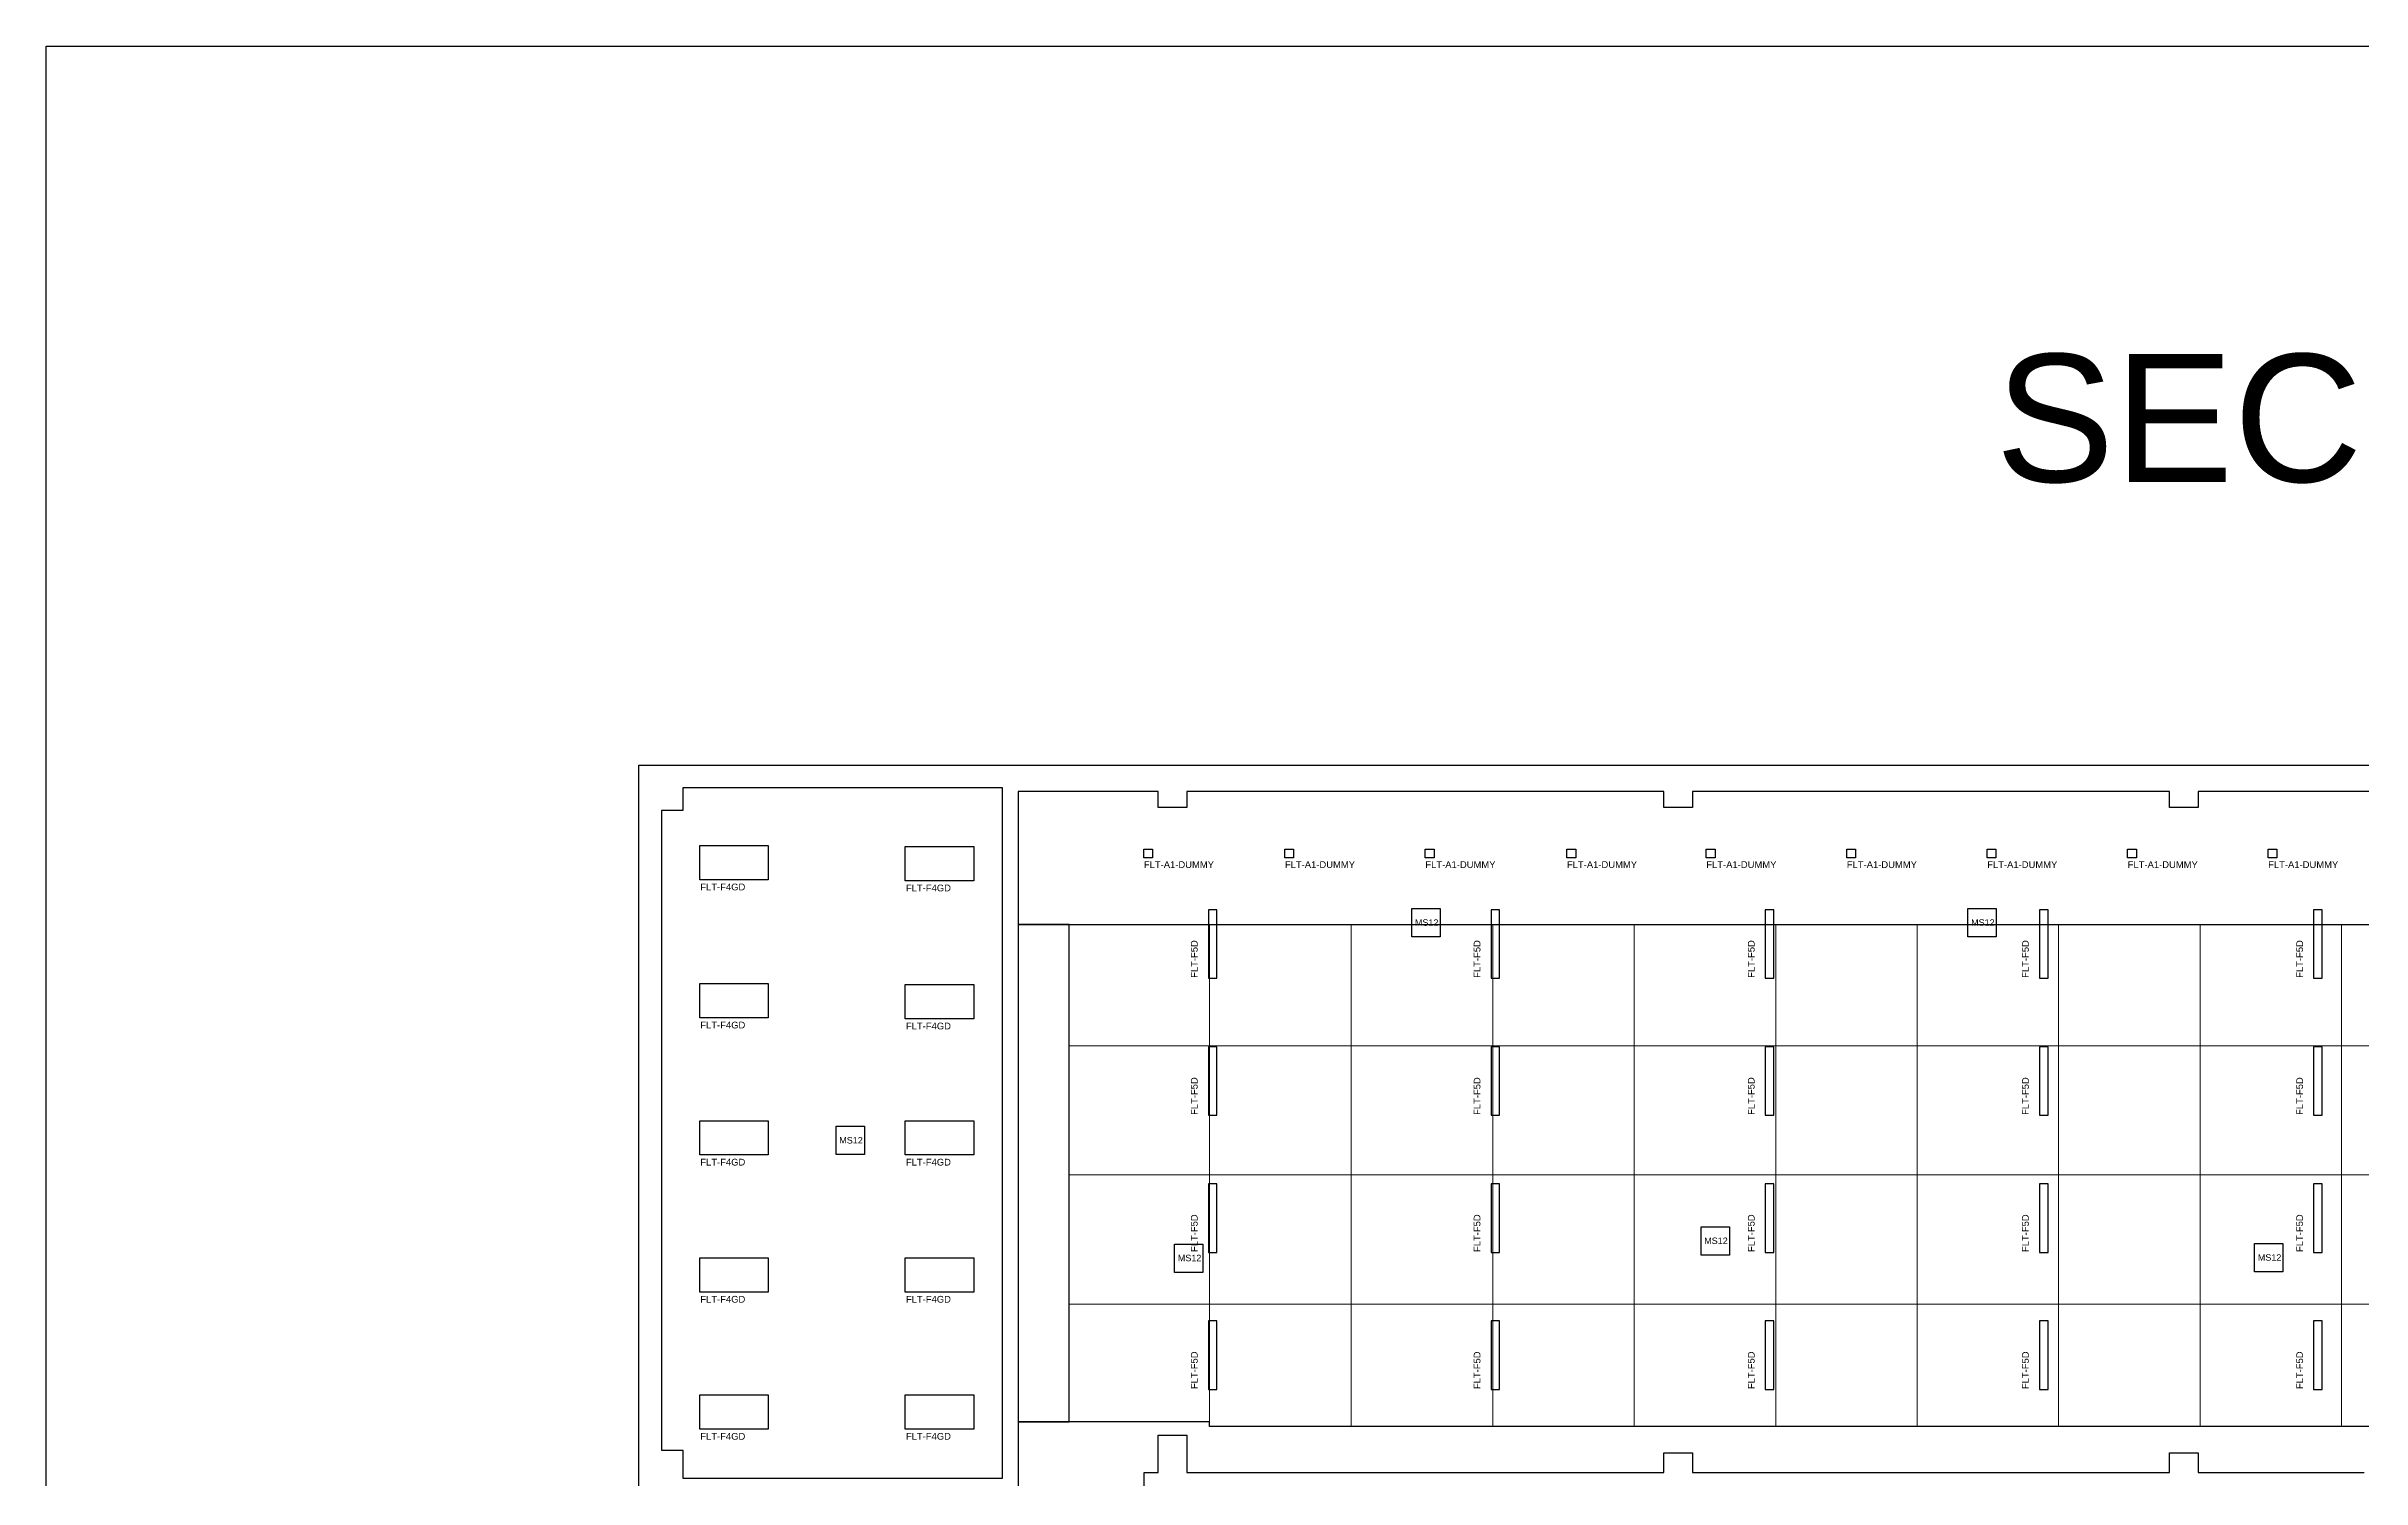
# Model space of a CAD drawing. Header units: inches. Extents: x 0 to 94319, y 0 to 73100.
# Drawn here: x 0 to 41210, y 47605 to 73100 of the extents above; entities that cross this region are included whole.
import ezdxf
from ezdxf.enums import TextEntityAlignment as Align

# ---------------------------------------------------------------- set-up
doc = ezdxf.new("R2010")
doc.units = ezdxf.units.IN
doc.header["$MEASUREMENT"] = 0
doc.layers.get('0').update_dxf_attribs({"color": 255})
doc.layers.add('FLT- Fixtures', color=90, linetype='Continuous')
doc.layers.add('FLT- Peripherals', color=170, linetype='Continuous')
doc.styles.get("Standard").update_dxf_attribs({"font": 'arial.ttf'})

# ---------------------------------------------------------------- blocks, each defined once
blk = doc.blocks.new('FLT-DMS12')
at = {"layer": 'FLT- Peripherals'}
blk.add_lwpolyline([(0, 504), (504, 504), (504, 0), (0, 0)], close=True, dxfattribs=at)
at = {"layer": 'FLT- Peripherals', "insert": (57, 313), "char_height": 114.8, "attachment_point": 1}
blk.add_mtext('MS12', dxfattribs=at)
blk = doc.blocks.new('FLT-F5D')
at = {"layer": 'FLT- Fixtures'}
blk.add_lwpolyline([(0, 0), (0, 152), (1219, 152), (1219, 0)], close=True, dxfattribs=at)
blk.add_attdef('FLT-F5D', text='', height=120, dxfattribs=at).set_placement((6, -191), (677, -191), align=Align.ALIGNED)
blk = doc.blocks.new('FLT-A1-DUMMY')
at = {"layer": 'FLT- Fixtures'}
blk.add_lwpolyline([(0, 156), (156, 156), (156, 0), (0, 0)], close=True, dxfattribs=at)
blk.add_attdef('FLT-A1-DUMMY', text='', height=120, dxfattribs=at).set_placement((1, -181), (1249, -181), align=Align.ALIGNED)
blk = doc.blocks.new('FLT-F4GD')
at = {"layer": 'FLT- Fixtures'}
blk.add_lwpolyline([(0, 610), (1219, 610), (1219, 0), (0, 0)], close=True, dxfattribs=at)
blk.add_attdef('FLT-F4GD', text='', height=120, dxfattribs=at).set_placement((11, -188), (812, -188), align=Align.ALIGNED)

msp = doc.modelspace()

# ---------------------------------------------------------------- linework, layer by layer
msp.add_lwpolyline([(0, 73100), (94319, 73100), (94319, 0), (0, 0)], close=True)
msp.add_lwpolyline([(10544, 60307), (58384, 60307), (58384, 44691), (56544, 44691), (56544, 39204), (92104, 39204), (92104, 23922), (93604, 23922), (93604, 5467), (64104, 5467), (64104, 8410), (10544, 8410), (10544, 26307), (1544, 26307), (1544, 41592), (10544, 41592), (10544, 60307)])
at = {"flags": 128}
for points in [[(17017, 47616), (17017, 59902), (16294, 59902), (13294, 59902), (12544, 59902), (11794, 59902), (11329, 59902), (11329, 59500), (10949, 59500), (10949, 58207), (10949, 57457), (10949, 51264), (10949, 48115), (11329, 48115), (11329, 47616)], [(18208, 57472), (17295, 57472), (17295, 48615), (18208, 48615), (18208, 50712), (18208, 53012), (18208, 55312)]]:
    msp.add_lwpolyline(points, close=True, dxfattribs=at)
for points in [[(41794, 59834), (41044, 59834), (39544, 59834), (38297, 59834), (38297, 59549), (37792, 59549), (37792, 59834), (37294, 59834), (34294, 59834), (32769, 59834), (31294, 59834), (29794, 59834), (29297, 59834), (29297, 59549), (28792, 59549), (28792, 59834), (28294, 59834), (25294, 59834), (23794, 59834), (23044, 59834), (22294, 59834), (20794, 59834), (20297, 59834), (20297, 59549), (19792, 59549), (19792, 59834), (19349, 59834), (17295, 59834), (17295, 57472), (18208, 57472), (20702, 57472), (23226, 57472), (25744, 57472), (28262, 57472), (30780, 57472), (33298, 57472), (35816, 57472), (38334, 57472), (40852, 57472), (43370, 57472)], [(43370, 48535), (40852, 48535), (38334, 48535), (35816, 48535), (33298, 48535), (30780, 48535), (28262, 48535), (25744, 48535), (23226, 48535), (20702, 48535), (20702, 48615), (18208, 48615), (17295, 48615), (17295, 47274)], [(19541, 47274), (19541, 47714), (19792, 47714), (19792, 48033), (19789, 48033), (19789, 48064), (19789, 48380), (20299, 48380), (20299, 48064), (20299, 48033), (20297, 48033), (20297, 47714), (22827, 47714), (25851, 47714), (28675, 47714), (28792, 47714), (28792, 48064), (29297, 48064), (29297, 47714), (31899, 47714), (34923, 47714), (37792, 47714), (37792, 48064), (38297, 48064), (38297, 47714), (41254, 47714)]]:
    msp.add_lwpolyline(points, dxfattribs=at)
at = {"color": 8, "lineweight": 0, "flags": 128}
for points in [[(20702, 57472), (18208, 57472), (18208, 55312), (20702, 55312)], [(23226, 57472), (20702, 57472), (20702, 55312), (23226, 55312), (23226, 57472), (23226, 57472), (23226, 57472), (23226, 57472), (23226, 57472), (23226, 57472), (23226, 57472), (23226, 57472), (23226, 57472), (23226, 57472)], [(25744, 57472), (23226, 57472), (23226, 55312), (25744, 55312), (25744, 57472), (25744, 57472), (25744, 57472), (25744, 57472), (25744, 57472), (25744, 57472), (25744, 57472), (25744, 57472), (25744, 57472), (25744, 57472)], [(28262, 57472), (25744, 57472), (25744, 55312), (28262, 55312), (28262, 57472), (28262, 57472), (28262, 57472), (28262, 57472), (28262, 57472), (28262, 57472), (28262, 57472), (28262, 57472), (28262, 57472), (28262, 57472)], [(30780, 57472), (28262, 57472), (28262, 55312), (30780, 55312), (30780, 57472), (30780, 57472), (30780, 57472), (30780, 57472), (30780, 57472), (30780, 57472), (30780, 57472), (30780, 57472), (30780, 57472), (30780, 57472)], [(33298, 57472), (30780, 57472), (30780, 55312), (33298, 55312), (33298, 57472), (33298, 57472), (33298, 57472), (33298, 57472), (33298, 57472), (33298, 57472), (33298, 57472), (33298, 57472), (33298, 57472), (33298, 57472)], [(35816, 57472), (33298, 57472), (33298, 55312), (35816, 55312), (35816, 57472), (35816, 57472), (35816, 57472), (35816, 57472), (35816, 57472), (35816, 57472), (35816, 57472), (35816, 57472), (35816, 57472), (35816, 57472)], [(38334, 57472), (35816, 57472), (35816, 55312), (38334, 55312), (38334, 57472), (38334, 57472), (38334, 57472), (38334, 57472), (38334, 57472), (38334, 57472), (38334, 57472), (38334, 57472), (38334, 57472), (38334, 57472)], [(40852, 57472), (38334, 57472), (38334, 55312), (40852, 55312), (40852, 57472), (40852, 57472), (40852, 57472), (40852, 57472), (40852, 57472), (40852, 57472), (40852, 57472), (40852, 57472), (40852, 57472), (40852, 57472)], [(43370, 57472), (40852, 57472), (40852, 55312), (43370, 55312), (43370, 57472), (43370, 57472), (43370, 57472), (43370, 57472), (43370, 57472), (43370, 57472), (43370, 57472), (43370, 57472), (43370, 57472), (43370, 57472)], [(18208, 55312), (18208, 53012), (20702, 53012), (20702, 55312)], [(20702, 55312), (20702, 53012), (23226, 53012), (23226, 55312), (20702, 55312), (20702, 55312), (20702, 55312), (20702, 55312), (20702, 55312), (20702, 55312), (20702, 55312), (20702, 55312), (20702, 55312), (20702, 55312)], [(23226, 55312), (23226, 53012), (25744, 53012), (25744, 55312), (23226, 55312), (23226, 55312), (23226, 55312), (23226, 55312), (23226, 55312), (23226, 55312), (23226, 55312), (23226, 55312), (23226, 55312), (23226, 55312)], [(25744, 55312), (25744, 53012), (28262, 53012), (28262, 55312), (25744, 55312), (25744, 55312), (25744, 55312), (25744, 55312), (25744, 55312), (25744, 55312), (25744, 55312), (25744, 55312), (25744, 55312), (25744, 55312)], [(28262, 55312), (28262, 53012), (30780, 53012), (30780, 55312), (28262, 55312), (28262, 55312), (28262, 55312), (28262, 55312), (28262, 55312), (28262, 55312), (28262, 55312), (28262, 55312), (28262, 55312), (28262, 55312)], [(30780, 55312), (30780, 53012), (33298, 53012), (33298, 55312), (30780, 55312), (30780, 55312), (30780, 55312), (30780, 55312), (30780, 55312), (30780, 55312), (30780, 55312), (30780, 55312), (30780, 55312), (30780, 55312)], [(33298, 55312), (33298, 53012), (35816, 53012), (35816, 55312), (33298, 55312), (33298, 55312), (33298, 55312), (33298, 55312), (33298, 55312), (33298, 55312), (33298, 55312), (33298, 55312), (33298, 55312), (33298, 55312)], [(35816, 55312), (35816, 53012), (38334, 53012), (38334, 55312), (35816, 55312), (35816, 55312), (35816, 55312), (35816, 55312), (35816, 55312), (35816, 55312), (35816, 55312), (35816, 55312), (35816, 55312), (35816, 55312)], [(38334, 55312), (38334, 53012), (40852, 53012), (40852, 55312), (38334, 55312), (38334, 55312), (38334, 55312), (38334, 55312), (38334, 55312), (38334, 55312), (38334, 55312), (38334, 55312), (38334, 55312), (38334, 55312)], [(40852, 55312), (40852, 53012), (43370, 53012), (43370, 55312), (40852, 55312), (40852, 55312), (40852, 55312), (40852, 55312), (40852, 55312), (40852, 55312), (40852, 55312), (40852, 55312), (40852, 55312), (40852, 55312)], [(18208, 53012), (18208, 50712), (20702, 50712), (20702, 53012), (18208, 53012), (18208, 53012)], [(20702, 53012), (20702, 50712), (23226, 50712), (23226, 53012), (20702, 53012), (20702, 53012), (20702, 53012), (20702, 53012), (20702, 53012), (20702, 53012), (20702, 53012), (20702, 53012), (20702, 53012), (20702, 53012)], [(23226, 53012), (23226, 50712), (25744, 50712), (25744, 53012), (23226, 53012), (23226, 53012), (23226, 53012), (23226, 53012), (23226, 53012), (23226, 53012), (23226, 53012), (23226, 53012), (23226, 53012), (23226, 53012)], [(25744, 53012), (25744, 50712), (28262, 50712), (28262, 53012), (25744, 53012), (25744, 53012), (25744, 53012), (25744, 53012), (25744, 53012), (25744, 53012), (25744, 53012), (25744, 53012), (25744, 53012), (25744, 53012)], [(28262, 53012), (28262, 50712), (30780, 50712), (30780, 53012), (28262, 53012), (28262, 53012), (28262, 53012), (28262, 53012), (28262, 53012), (28262, 53012), (28262, 53012), (28262, 53012), (28262, 53012), (28262, 53012)], [(30780, 53012), (30780, 50712), (33298, 50712), (33298, 53012), (30780, 53012), (30780, 53012), (30780, 53012), (30780, 53012), (30780, 53012), (30780, 53012), (30780, 53012), (30780, 53012), (30780, 53012), (30780, 53012)], [(33298, 53012), (33298, 50712), (35816, 50712), (35816, 53012), (33298, 53012), (33298, 53012), (33298, 53012), (33298, 53012), (33298, 53012), (33298, 53012), (33298, 53012), (33298, 53012), (33298, 53012), (33298, 53012)], [(35816, 53012), (35816, 50712), (38334, 50712), (38334, 53012), (35816, 53012), (35816, 53012), (35816, 53012), (35816, 53012), (35816, 53012), (35816, 53012), (35816, 53012), (35816, 53012), (35816, 53012), (35816, 53012)], [(38334, 53012), (38334, 50712), (40852, 50712), (40852, 53012), (38334, 53012), (38334, 53012), (38334, 53012), (38334, 53012), (38334, 53012), (38334, 53012), (38334, 53012), (38334, 53012), (38334, 53012), (38334, 53012)], [(40852, 53012), (40852, 50712), (43370, 50712), (43370, 53012), (40852, 53012), (40852, 53012), (40852, 53012), (40852, 53012), (40852, 53012), (40852, 53012), (40852, 53012), (40852, 53012), (40852, 53012), (40852, 53012)], [(18208, 50712), (18208, 48615), (20702, 48615), (20702, 50712), (18208, 50712), (18208, 50712)], [(20702, 48535), (23226, 48535), (23226, 50712), (20702, 50712), (20702, 48615)], [(23226, 48535), (25744, 48535), (25744, 50712), (23226, 50712)], [(25744, 48535), (28262, 48535), (28262, 50712), (25744, 50712)], [(28262, 48535), (30780, 48535), (30780, 50712), (28262, 50712)], [(30780, 48535), (33298, 48535), (33298, 50712), (30780, 50712)], [(33298, 48535), (35816, 48535), (35816, 50712), (33298, 50712)], [(35816, 48535), (38334, 48535), (38334, 50712), (35816, 50712)], [(38334, 48535), (40852, 48535), (40852, 50712), (38334, 50712)], [(40852, 48535), (43370, 48535), (43370, 50712), (40852, 50712)]]:
    msp.add_lwpolyline(points, close=True, dxfattribs=at)

# ---------------------------------------------------------------- block references
at = {"layer": 'FLT- Fixtures'}
for name, p, values in [('FLT-F4GD', (11629, 58265), {'FLT-F4GD': 'FLT-F4GD'}), ('FLT-F4GD', (15289, 58247), {'FLT-F4GD': 'FLT-F4GD'}), ('FLT-A1-DUMMY', (19534, 58656), {'FLT-A1-DUMMY': 'FLT-A1-DUMMY'}), ('FLT-A1-DUMMY', (22044, 58656), {'FLT-A1-DUMMY': 'FLT-A1-DUMMY'}), ('FLT-A1-DUMMY', (24544, 58656), {'FLT-A1-DUMMY': 'FLT-A1-DUMMY'}), ('FLT-A1-DUMMY', (27064, 58656), {'FLT-A1-DUMMY': 'FLT-A1-DUMMY'}), ('FLT-A1-DUMMY', (29544, 58656), {'FLT-A1-DUMMY': 'FLT-A1-DUMMY'}), ('FLT-A1-DUMMY', (32045, 58656), {'FLT-A1-DUMMY': 'FLT-A1-DUMMY'}), ('FLT-A1-DUMMY', (34544, 58656), {'FLT-A1-DUMMY': 'FLT-A1-DUMMY'}), ('FLT-A1-DUMMY', (37044, 58656), {'FLT-A1-DUMMY': 'FLT-A1-DUMMY'}), ('FLT-A1-DUMMY', (39544, 58656), {'FLT-A1-DUMMY': 'FLT-A1-DUMMY'}), ('FLT-F4GD', (11629, 55807), {'FLT-F4GD': 'FLT-F4GD'}), ('FLT-F4GD', (15289, 55790), {'FLT-F4GD': 'FLT-F4GD'}), ('FLT-F4GD', (11629, 53367), {'FLT-F4GD': 'FLT-F4GD'}), ('FLT-F4GD', (15289, 53367), {'FLT-F4GD': 'FLT-F4GD'}), ('FLT-F4GD', (11629, 50927), {'FLT-F4GD': 'FLT-F4GD'}), ('FLT-F4GD', (15289, 50927), {'FLT-F4GD': 'FLT-F4GD'}), ('FLT-F4GD', (11629, 48487), {'FLT-F4GD': 'FLT-F4GD'}), ('FLT-F4GD', (15289, 48487), {'FLT-F4GD': 'FLT-F4GD'})]:
    msp.add_blockref(name, p, dxfattribs=at).add_auto_attribs(values)
ref = msp.add_blockref('FLT-F5D', (20683, 56514), dxfattribs=dict(at, xscale=-1, rotation=270))
ref.add_attrib('FLT-F5D', 'FLT-F5D', dxfattribs={"height": 120, "rotation": 90}).set_placement((20492, 56520), (20492, 57190), align=Align.ALIGNED)
ref = msp.add_blockref('FLT-F5D', (25715, 56514), dxfattribs=dict(at, xscale=-1, rotation=270))
ref.add_attrib('FLT-F5D', 'FLT-F5D', dxfattribs={"height": 120, "rotation": 90}).set_placement((25525, 56520), (25525, 57190), align=Align.ALIGNED)
ref = msp.add_blockref('FLT-F5D', (30595, 56514), dxfattribs=dict(at, xscale=-1, rotation=270))
ref.add_attrib('FLT-F5D', 'FLT-F5D', dxfattribs={"height": 120, "rotation": 90}).set_placement((30405, 56520), (30405, 57190), align=Align.ALIGNED)
ref = msp.add_blockref('FLT-F5D', (35475, 56514), dxfattribs=dict(at, xscale=-1, rotation=270))
ref.add_attrib('FLT-F5D', 'FLT-F5D', dxfattribs={"height": 120, "rotation": 90}).set_placement((35285, 56520), (35285, 57190), align=Align.ALIGNED)
ref = msp.add_blockref('FLT-F5D', (40355, 56514), dxfattribs=dict(at, xscale=-1, rotation=270))
ref.add_attrib('FLT-F5D', 'FLT-F5D', dxfattribs={"height": 120, "rotation": 90}).set_placement((40165, 56520), (40165, 57190), align=Align.ALIGNED)
ref = msp.add_blockref('FLT-F5D', (20683, 54074), dxfattribs=dict(at, xscale=-1, rotation=270))
ref.add_attrib('FLT-F5D', 'FLT-F5D', dxfattribs={"height": 120, "rotation": 90}).set_placement((20492, 54080), (20492, 54750), align=Align.ALIGNED)
ref = msp.add_blockref('FLT-F5D', (25715, 54074), dxfattribs=dict(at, xscale=-1, rotation=270))
ref.add_attrib('FLT-F5D', 'FLT-F5D', dxfattribs={"height": 120, "rotation": 90}).set_placement((25525, 54080), (25525, 54750), align=Align.ALIGNED)
ref = msp.add_blockref('FLT-F5D', (30595, 54074), dxfattribs=dict(at, xscale=-1, rotation=270))
ref.add_attrib('FLT-F5D', 'FLT-F5D', dxfattribs={"height": 120, "rotation": 90}).set_placement((30405, 54080), (30405, 54750), align=Align.ALIGNED)
ref = msp.add_blockref('FLT-F5D', (35475, 54074), dxfattribs=dict(at, xscale=-1, rotation=270))
ref.add_attrib('FLT-F5D', 'FLT-F5D', dxfattribs={"height": 120, "rotation": 90}).set_placement((35285, 54080), (35285, 54750), align=Align.ALIGNED)
ref = msp.add_blockref('FLT-F5D', (40355, 54074), dxfattribs=dict(at, xscale=-1, rotation=270))
ref.add_attrib('FLT-F5D', 'FLT-F5D', dxfattribs={"height": 120, "rotation": 90}).set_placement((40165, 54080), (40165, 54750), align=Align.ALIGNED)
ref = msp.add_blockref('FLT-F5D', (20683, 51634), dxfattribs=dict(at, xscale=-1, rotation=270))
ref.add_attrib('FLT-F5D', 'FLT-F5D', dxfattribs={"height": 120, "rotation": 90}).set_placement((20492, 51640), (20492, 52310), align=Align.ALIGNED)
ref = msp.add_blockref('FLT-F5D', (25715, 51634), dxfattribs=dict(at, xscale=-1, rotation=270))
ref.add_attrib('FLT-F5D', 'FLT-F5D', dxfattribs={"height": 120, "rotation": 90}).set_placement((25525, 51640), (25525, 52310), align=Align.ALIGNED)
ref = msp.add_blockref('FLT-F5D', (30595, 51634), dxfattribs=dict(at, xscale=-1, rotation=270))
ref.add_attrib('FLT-F5D', 'FLT-F5D', dxfattribs={"height": 120, "rotation": 90}).set_placement((30405, 51640), (30405, 52310), align=Align.ALIGNED)
ref = msp.add_blockref('FLT-F5D', (35475, 51634), dxfattribs=dict(at, xscale=-1, rotation=270))
ref.add_attrib('FLT-F5D', 'FLT-F5D', dxfattribs={"height": 120, "rotation": 90}).set_placement((35285, 51640), (35285, 52310), align=Align.ALIGNED)
ref = msp.add_blockref('FLT-F5D', (40355, 51634), dxfattribs=dict(at, xscale=-1, rotation=270))
ref.add_attrib('FLT-F5D', 'FLT-F5D', dxfattribs={"height": 120, "rotation": 90}).set_placement((40165, 51640), (40165, 52310), align=Align.ALIGNED)
ref = msp.add_blockref('FLT-F5D', (20683, 49194), dxfattribs=dict(at, xscale=-1, rotation=270))
ref.add_attrib('FLT-F5D', 'FLT-F5D', dxfattribs={"height": 120, "rotation": 90}).set_placement((20492, 49200), (20492, 49870), align=Align.ALIGNED)
ref = msp.add_blockref('FLT-F5D', (25715, 49194), dxfattribs=dict(at, xscale=-1, rotation=270))
ref.add_attrib('FLT-F5D', 'FLT-F5D', dxfattribs={"height": 120, "rotation": 90}).set_placement((25525, 49200), (25525, 49870), align=Align.ALIGNED)
ref = msp.add_blockref('FLT-F5D', (30595, 49194), dxfattribs=dict(at, xscale=-1, rotation=270))
ref.add_attrib('FLT-F5D', 'FLT-F5D', dxfattribs={"height": 120, "rotation": 90}).set_placement((30405, 49200), (30405, 49870), align=Align.ALIGNED)
ref = msp.add_blockref('FLT-F5D', (35475, 49194), dxfattribs=dict(at, xscale=-1, rotation=270))
ref.add_attrib('FLT-F5D', 'FLT-F5D', dxfattribs={"height": 120, "rotation": 90}).set_placement((35285, 49200), (35285, 49870), align=Align.ALIGNED)
ref = msp.add_blockref('FLT-F5D', (40355, 49194), dxfattribs=dict(at, xscale=-1, rotation=270))
ref.add_attrib('FLT-F5D', 'FLT-F5D', dxfattribs={"height": 120, "rotation": 90}).set_placement((40165, 49200), (40165, 49870), align=Align.ALIGNED)
at = {"layer": 'FLT- Peripherals'}
for p in [(24302, 57248), (34201, 57249), (14056, 53373), (29451, 51584), (20082, 51278), (39304, 51287)]:
    msp.add_blockref('FLT-DMS12', p, dxfattribs=at)

# ---------------------------------------------------------------- texts
msp.add_text('SECOND FLOOR', height=2275).set_placement((34689, 65347))

doc.saveas('drawing.dxf')
